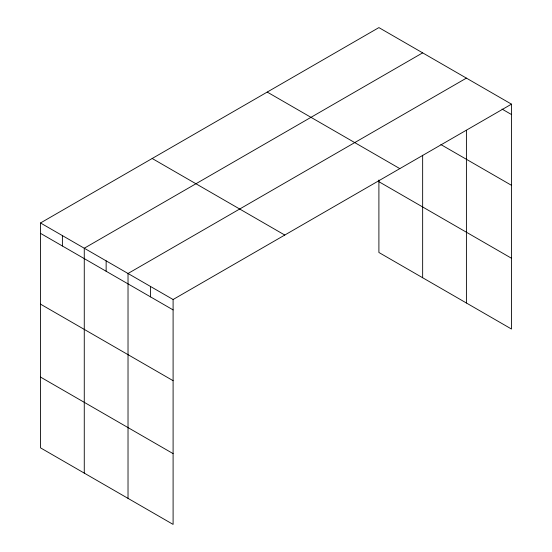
<?xml version="1.0" encoding="UTF-8"?>
<svg xmlns="http://www.w3.org/2000/svg" width="552" height="552" viewBox="0 0 552 552"><rect width="100%" height="100%" fill="white"/><g stroke="black" fill="none" stroke-linecap="round" stroke-linejoin="round"><path stroke-width="0.83" d="M40.51 222.967L173.1 299.515L173.1 524.4L40.51 447.851L40.51 222.967L378.9 27.6L511.49 104.149L511.49 329.033L378.9 252.485L378.9 180.007M422.653 52.861L84.27 248.227L84.27 473.112M466.406 78.122L128.023 273.488L128.023 498.373M173.1 299.515L511.49 104.149M502.037 109.082L511.49 114.54M440.882 144.562L511.49 185.32M267.23 92.074L399.82 168.622M378.9 181.705L511.49 258.253M152.179 158.493L284.77 235.042M40.51 233.358L173.1 309.907M40.51 304.138L173.1 380.687M40.51 377.071L173.1 453.62M466.406 130.3L466.406 303.007M422.653 155.236L422.653 277.746M150.558 286.502L150.558 296.893M106.143 260.854L106.143 271.246M62.39 235.594L62.39 245.985"/></g></svg>
